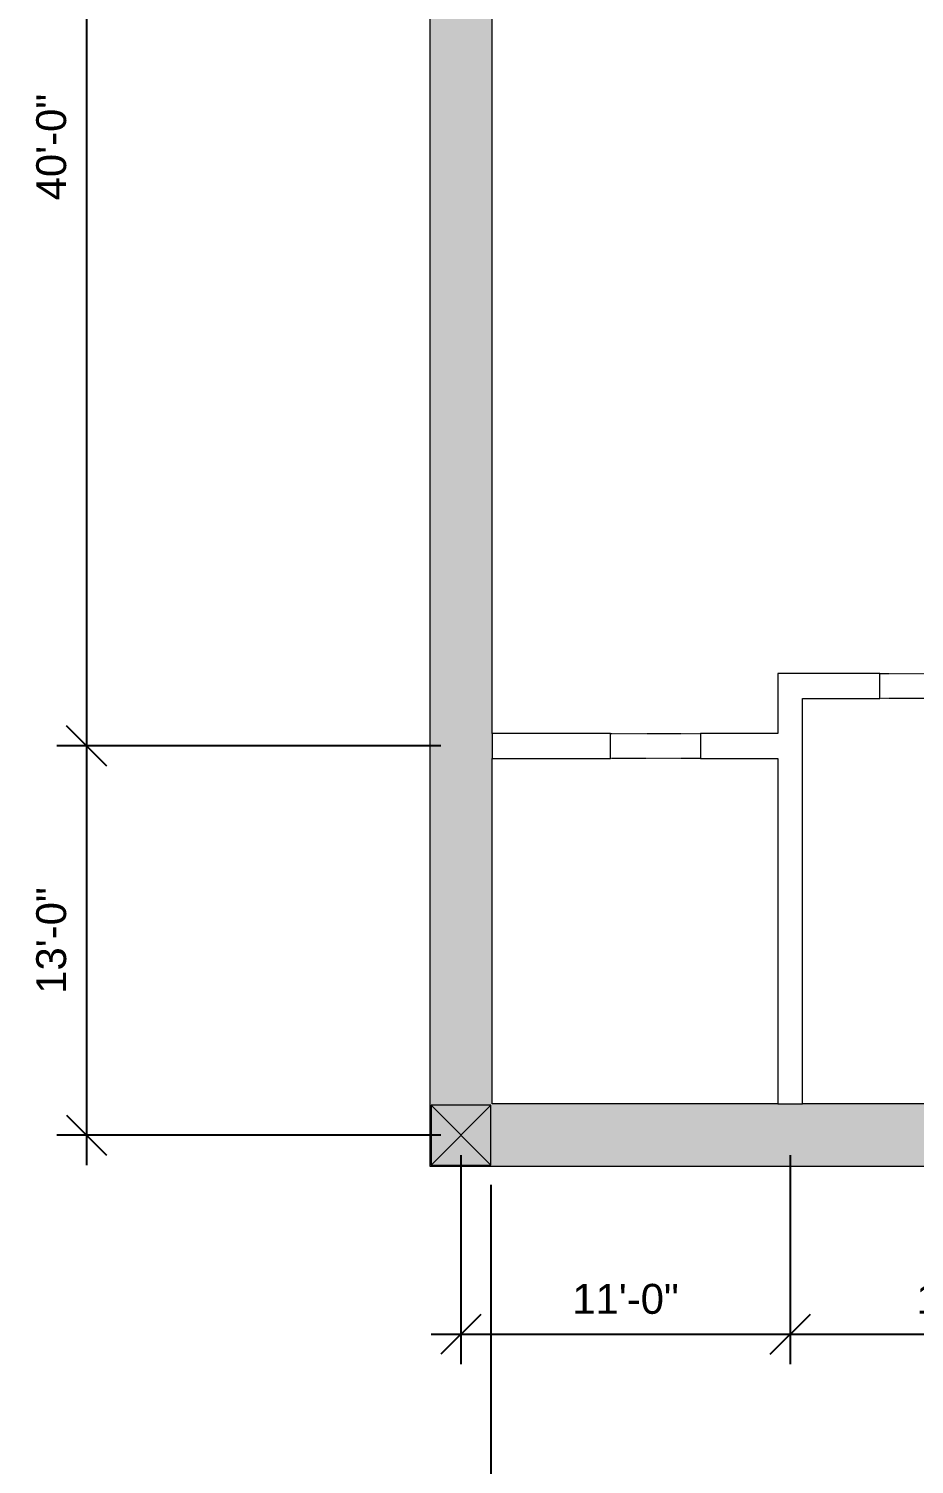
# Model space of a CAD drawing. Header units: inches. Extents: x 1913 to 24953, y -2945 to 1064.
# Drawn here: x 9638 to 9993, y -1563 to -988 of the extents above; entities that cross this region are included whole.
import ezdxf

# ---------------------------------------------------------------- set-up
doc = ezdxf.new("R2010")
doc.units = ezdxf.units.IN
doc.header["$MEASUREMENT"] = 0
doc.linetypes.add('Hidden 1_8_', pattern=[0.1875, 0.125, -0.0625])
for name, color, linetype, lineweight in [('A-ANNO-DIMS', 211, 'Continuous', 9), ('A-COLS', 52, 'Continuous', 9), ('A-DETL-HDLN', 90, 'Hidden 1_8_', 9), ('A-WALL', 113, 'Continuous', 13), ('A-WALL-PATT', 111, 'Continuous', 50)]:
    doc.layers.add(name, color=color, linetype=linetype, lineweight=lineweight)
doc.styles.add('Arial', font='arial.ttf', dxfattribs={"height": 12})
doc.dimstyles.new('Linear_-_3_32__Arial', dxfattribs={"dimscale": 12, "dimtxt": 12.243113, "dimasz": 1.333333, "dimexe": 1, "dimexo": 0.666667, "dimgap": 0.666667, "dimtad": 1, "dimdec": 5, "dimrnd": 0.03125, "dimzin": 1, "dimdsep": 46, "dimlunit": 4, "dimtxsty": 'Arial', "dimblk1": 'OBLIQUE', "dimblk2": 'OBLIQUE', "dimsah": 1, "dimcen": 0.09, "dimdle": 1, "dimazin": 0, "dimtfac": 1, "dimtdec": 4, "dimtix": 1, "dimtmove": 0, "dimatfit": 3, "dimfxl": 1, "dimtvp": 1, "dimtfill": 1, "dimfrac": 2, "dimtolj": 1, "dimtzin": 0, "dimarcsym": 2})
pattern_1 = [(140, (10185.814, -571.127), (3.213, 36.72335), [3.84, -42.24]), (85, (10185.814, -571.127), (-38.51274, -7.1044), [3.072, -33.792]), (190.451, (10186.08, -568.067), (-35.29956, 29.62024), [3.263, -35.898]), (136.184, (10175.574, -571.127), (8.4752, 54.6425), [5.76, -63.36]), (186.636, (10176.28, -566.573), (-49.8752, 47.854), [4.895, -53.848]), (81.184, (10175.574, -571.127), (-49.8749, 47.8553), [4.608, -50.688]), (111, (10178.134, -566.007), (20.614, 30.56126), [3.84, -42.24]), (56, (10178.134, -566.007), (-37.1283, 12.4577), [3.072, -33.792]), (161.451, (10179.85, -563.46), (-16.5135, 43.02), [3.263, -35.898]), (127.5, (10185.814, -571.127), (-17.04428, 0.6228), [1.69, -31.693, 1.69, -32.614, -33.92]), (127.5, (10185.814, -571.127), (-17.04428, 0.6228), [-67.686, 1.69, -32.23]), (97.5, (10185.814, -571.127), (-20.19387, 13.4694), [1.69, -17.869, 1.69, -30.925, -12.928]), (97.5, (10185.814, -571.127), (-20.19387, 13.4694), [-52.173, 1.69, -11.238]), (57.5, (10185.814, -582.545), (1.15522, 27.33168), [1.69, -11.11, 1.69, -38.246, -52.992]), (57.5, (10185.814, -582.545), (1.15522, 27.33168), [-52.736, 1.69, -51.302]), (47.5, (10185.814, -587.665), (-5.12498, 29.85903), [1.69, -14.95, 1.69, -24.832, -37.632]), (47.5, (10185.814, -587.665), (-5.12498, 29.85903), [-43.162, 1.69, -35.942])]

# ---------------------------------------------------------------- blocks, each defined once
blk = doc.blocks.new('_Oblique')
at = {"color": 0, "linetype": 'ByBlock', "lineweight": -2}
blk.add_line((-0.5, -0.5), (0.5, 0.5), dxfattribs=at)
blk = doc.blocks.new('*D208')
at = {"layer": 'A-ANNO-DIMS', "color": 0, "lineweight": -2, "transparency": 16777216}
for p, q in [((9661.37, -783.53), (9661.37, -1287.53)), ((9826.01, -795.53), (9649.37, -795.53)), ((9803.46, -1275.53), (9649.37, -1275.53))]:
    blk.add_line(p, q, dxfattribs=at)
at = {"layer": 'Defpoints', "color": 0, "transparency": 16777216}
for p in [(9834.01, -795.53), (9661.37, -1275.53), (9811.46, -1275.53)]:
    blk.add_point(p, dxfattribs=at)
at = {"layer": 'A-ANNO-DIMS', "color": 0, "lineweight": -2, "transparency": 16777216, "xscale": 16, "yscale": 16, "zscale": 16}
for p, rotation in [((9661.37, -795.53), 90), ((9661.37, -1275.53), 270)]:
    blk.add_blockref('_Oblique', p, dxfattribs=dict(at, rotation=rotation))
at = {"layer": 'A-ANNO-DIMS', "color": 0, "lineweight": 0, "transparency": 16777216, "insert": (9647.24, -1035.53), "char_height": 12, "width": 62.3834, "attachment_point": 5, "rotation": 90, "style": 'Arial', "bg_fill": 3, "box_fill_scale": 1.25, "bg_fill_color": 256, "bg_fill_true_color": 13158600, "bg_fill_transparency": 0}
blk.add_mtext('\\A1;40\'-0"', dxfattribs=at)
blk = doc.blocks.new('*D209')
at = {"layer": 'A-ANNO-DIMS', "color": 0, "lineweight": -2, "transparency": 16777216}
for p, q in [((9661.37, -1263.53), (9661.37, -1443.53)), ((9803.46, -1275.53), (9649.37, -1275.53)), ((9803.46, -1431.53), (9649.37, -1431.53))]:
    blk.add_line(p, q, dxfattribs=at)
at = {"layer": 'Defpoints', "color": 0, "transparency": 16777216}
for p in [(9811.46, -1275.53), (9661.37, -1431.53), (9811.46, -1431.53)]:
    blk.add_point(p, dxfattribs=at)
at = {"layer": 'A-ANNO-DIMS', "color": 0, "lineweight": -2, "transparency": 16777216, "xscale": 16, "yscale": 16, "zscale": 16}
for p, rotation in [((9661.37, -1275.53), 90), ((9661.37, -1431.53), 270)]:
    blk.add_blockref('_Oblique', p, dxfattribs=dict(at, rotation=rotation))
at = {"layer": 'A-ANNO-DIMS', "color": 0, "lineweight": 0, "transparency": 16777216, "insert": (9647.24, -1353.53), "char_height": 12, "width": 62.3834, "attachment_point": 5, "rotation": 90, "style": 'Arial', "bg_fill": 3, "box_fill_scale": 1.25, "bg_fill_color": 256, "bg_fill_true_color": 13158600, "bg_fill_transparency": 0}
blk.add_mtext('\\A1;13\'-0"', dxfattribs=at)
blk = doc.blocks.new('*D233')
at = {"layer": 'A-ANNO-DIMS', "color": 0, "lineweight": -2, "transparency": 16777216}
for p, q in [((9811.46, -1439.53), (9811.46, -1523.38)), ((9943.46, -1439.53), (9943.46, -1523.38)), ((9799.46, -1511.38), (9955.46, -1511.38))]:
    blk.add_line(p, q, dxfattribs=at)
at = {"layer": 'Defpoints', "color": 0, "transparency": 16777216}
for p in [(9811.46, -1431.53), (9943.46, -1431.53), (9943.46, -1511.38)]:
    blk.add_point(p, dxfattribs=at)
at = {"layer": 'A-ANNO-DIMS', "color": 0, "lineweight": -2, "transparency": 16777216, "xscale": 16, "yscale": 16, "zscale": 16, "rotation": 180}
blk.add_blockref('_Oblique', (9811.46, -1511.38), dxfattribs=at)
at = {"layer": 'A-ANNO-DIMS', "color": 0, "lineweight": -2, "transparency": 16777216, "xscale": 16, "yscale": 16, "zscale": 16}
blk.add_blockref('_Oblique', (9943.46, -1511.38), dxfattribs=at)
at = {"layer": 'A-ANNO-DIMS', "color": 0, "lineweight": 0, "transparency": 16777216, "insert": (9877.46, -1497.25), "char_height": 12, "width": 62.3834, "attachment_point": 5, "style": 'Arial', "bg_fill": 3, "box_fill_scale": 1.25, "bg_fill_color": 256, "bg_fill_true_color": 13158600, "bg_fill_transparency": 0}
blk.add_mtext('\\A1;11\'-0"', dxfattribs=at)
blk = doc.blocks.new('*D234')
at = {"layer": 'A-ANNO-DIMS', "color": 0, "lineweight": -2, "transparency": 16777216}
for p, q in [((9943.46, -1439.53), (9943.46, -1523.38)), ((10087.46, -1439.53), (10087.46, -1523.38)), ((9931.46, -1511.38), (10099.46, -1511.38))]:
    blk.add_line(p, q, dxfattribs=at)
at = {"layer": 'Defpoints', "color": 0, "transparency": 16777216}
for p in [(9943.46, -1431.53), (10087.46, -1431.53), (10087.46, -1511.38)]:
    blk.add_point(p, dxfattribs=at)
at = {"layer": 'A-ANNO-DIMS', "color": 0, "lineweight": -2, "transparency": 16777216, "xscale": 16, "yscale": 16, "zscale": 16, "rotation": 180}
blk.add_blockref('_Oblique', (9943.46, -1511.38), dxfattribs=at)
at = {"layer": 'A-ANNO-DIMS', "color": 0, "lineweight": -2, "transparency": 16777216, "xscale": 16, "yscale": 16, "zscale": 16}
blk.add_blockref('_Oblique', (10087.46, -1511.38), dxfattribs=at)
at = {"layer": 'A-ANNO-DIMS', "color": 0, "lineweight": 0, "transparency": 16777216, "insert": (10015.46, -1497.25), "char_height": 12, "width": 62.3834, "attachment_point": 5, "style": 'Arial', "bg_fill": 3, "box_fill_scale": 1.25, "bg_fill_color": 256, "bg_fill_true_color": 13158600, "bg_fill_transparency": 0}
blk.add_mtext('\\A1;12\'-0"', dxfattribs=at)
blk = doc.blocks.new('*D281')
at = {"layer": 'A-ANNO-DIMS', "color": 0, "lineweight": -2, "transparency": 16777216}
for p, q in [((9823.46, -1451.53), (9823.46, -1636.27)), ((10111.46, -1451.53), (10111.46, -1636.27)), ((9811.46, -1624.27), (10123.46, -1624.27))]:
    blk.add_line(p, q, dxfattribs=at)
at = {"layer": 'Defpoints', "color": 0, "transparency": 16777216}
for p in [(9823.46, -1443.53), (10111.46, -1443.53), (10111.46, -1624.27)]:
    blk.add_point(p, dxfattribs=at)
at = {"layer": 'A-ANNO-DIMS', "color": 0, "lineweight": -2, "transparency": 16777216, "xscale": 16, "yscale": 16, "zscale": 16, "rotation": 180}
blk.add_blockref('_Oblique', (9823.46, -1624.27), dxfattribs=at)
at = {"layer": 'A-ANNO-DIMS', "color": 0, "lineweight": -2, "transparency": 16777216, "xscale": 16, "yscale": 16, "zscale": 16}
blk.add_blockref('_Oblique', (10111.46, -1624.27), dxfattribs=at)
at = {"layer": 'A-ANNO-DIMS', "color": 0, "lineweight": 0, "transparency": 16777216, "insert": (9967.46, -1610.14), "char_height": 12, "width": 62.3834, "attachment_point": 5, "style": 'Arial', "bg_fill": 3, "box_fill_scale": 1.25, "bg_fill_color": 256, "bg_fill_true_color": 13158600, "bg_fill_transparency": 0}
blk.add_mtext('\\A1;24\'-0"', dxfattribs=at)

msp = doc.modelspace()

# ---------------------------------------------------------------- hatches: boundary and pattern name
at = {"layer": 'A-WALL-PATT', "lineweight": 0}
h = msp.add_hatch(dxfattribs=at)
h.set_pattern_fill('FP_1', color=256, angle=90, style=0, pattern_type=2)
h.set_pattern_definition(pattern_1)
h.paths.add_polyline_path([(9823.961831, 260.474416), (9798.961831, 260.474416), (9798.961831, 308.974416), (9823.961831, 308.974416), (9823.961831, 283.974416)], flags=0)
h.paths.add_polyline_path([(9823.961831, -27.525584), (9798.961831, -27.525584), (9798.961831, 44.474416), (9823.961831, 44.474416)], flags=0)
h.paths.add_polyline_path([(9823.961831, -279.525584), (9798.961831, -279.525584), (9798.961831, -243.525584), (9823.961831, -243.525584)], flags=0)
h.paths.add_polyline_path([(9823.961831, -1419.025584), (9798.961831, -1419.025584), (9798.961831, -399.525584), (9823.961831, -399.525584), (9823.961831, -550.525584), (9823.961831, -560.525584), (9823.961831, -670.525584), (9823.961831, -680.525584), (9823.961831, -1270.525584), (9823.961831, -1280.525584)], flags=0)
h = msp.add_hatch(dxfattribs=at)
h.set_pattern_fill('FP_1', color=256, angle=90, style=0, pattern_type=2)
h.set_pattern_definition(pattern_1)
h.paths.add_polyline_path([(12102.961831, -1419.025584), (12102.961831, -1444.025584), (9798.961831, -1444.025584), (9798.961831, -1419.025584), (9823.961831, -1419.025584), (9938.461831, -1419.025584), (9948.461831, -1419.025584), (10082.461831, -1419.025584), (10092.461831, -1419.025584), (10370.461831, -1419.025584), (10380.461831, -1419.025584), (10502.461831, -1419.025584), (10512.461831, -1419.025584), (10634.461831, -1419.025584), (10644.461831, -1419.025584)], flags=0)

# ---------------------------------------------------------------- linework, layer by layer
at = {"layer": 'A-COLS', "lineweight": 0}
for p, q in [((9799.461831, -1419.525584), (9799.461831, -1443.525584)), ((9823.461831, -1419.525584), (9799.461831, -1419.525584)), ((9823.461831, -1443.525584), (9823.461831, -1419.525584)), ((9799.461831, -1443.525584), (9823.461831, -1443.525584))]:
    msp.add_line(p, q, dxfattribs=at)
at = {"layer": 'A-DETL-HDLN', "lineweight": 0, "ltscale": 0.3}
for points in [[(9979.461831, -1246.525584), (10051.461831, -1246.525584), (10051.461831, -1256.525584), (9979.461831, -1256.525584)], [(9871.461831, -1270.525584), (9907.461831, -1270.525584), (9907.461831, -1280.525584), (9871.461831, -1280.525584)]]:
    msp.add_lwpolyline(points, close=True, dxfattribs=at)
at = {"layer": 'A-WALL', "lineweight": 0}
for p, q in [((9798.961831, -399.525584), (9798.961831, -1444.025584)), ((9823.961831, -1270.525584), (9823.961831, -680.525584)), ((9938.461831, -1246.525584), (9938.461831, -1270.525584)), ((9979.461831, -1246.525584), (9938.461831, -1246.525584)), ((9979.461831, -1256.525584), (9979.461831, -1246.525584)), ((9948.461831, -1419.025584), (9948.461831, -1256.525584)), ((9948.461831, -1256.525584), (9979.461831, -1256.525584)), ((9871.461831, -1270.525584), (9823.961831, -1270.525584)), ((9823.961831, -1270.525584), (9823.961831, -1280.525584)), ((9871.461831, -1280.525584), (9871.461831, -1270.525584)), ((9938.461831, -1270.525584), (9907.461831, -1270.525584)), ((9907.461831, -1270.525584), (9907.461831, -1280.525584)), ((9823.961831, -1419.025584), (9823.961831, -1280.525584)), ((9823.961831, -1280.525584), (9871.461831, -1280.525584)), ((9907.461831, -1280.525584), (9938.461831, -1280.525584)), ((9938.461831, -1280.525584), (9938.461831, -1419.025584)), ((9938.461831, -1419.025584), (9823.961831, -1419.025584)), ((9938.461831, -1419.025584), (9948.461831, -1419.025584)), ((10082.461831, -1419.025584), (9948.461831, -1419.025584)), ((9798.961831, -1444.025584), (12127.961831, -1444.025584))]:
    msp.add_line(p, q, dxfattribs=at)

# ---------------------------------------------------------------- next in the draw order: dimensions: what is measured, and where the dimension line sits
at = {"layer": 'A-ANNO-DIMS', "lineweight": 0}
dim = msp.add_linear_dim(base=(9661.366055, -1275.525584), p1=(9834.009371, -795.525584), p2=(9811.461831, -1275.525584), angle=90, dimstyle='Linear_-_3_32__Arial', override={"dimpost": '<>', "dimfxl": 480.529283}, dxfattribs=at)
dim.commit()
dim.dimension.update_dxf_attribs({"geometry": '*D208', "text_midpoint": (9647.23918, -1035.525584)})

# ---------------------------------------------------------------- next in the draw order: dimensions: what is measured, and where the dimension line sits
dim = msp.add_linear_dim(base=(9661.366055, -1431.525584), p1=(9811.461831, -1275.525584), p2=(9811.461831, -1431.525584), angle=90, dimstyle='Linear_-_3_32__Arial', override={"dimpost": '<>', "dimfxl": 156}, dxfattribs=at)
dim.commit()
dim.dimension.update_dxf_attribs({"geometry": '*D209', "text_midpoint": (9647.235087, -1353.525584)})

# ---------------------------------------------------------------- next in the draw order: dimensions: what is measured, and where the dimension line sits
dim = msp.add_linear_dim(base=(9943.461831, -1511.381142), p1=(9811.461831, -1431.525584), p2=(9943.461831, -1431.525584), angle=180, dimstyle='Linear_-_3_32__Arial', override={"dimpost": '<>', "dimfxl": 132}, dxfattribs=at)
dim.commit()
dim.dimension.update_dxf_attribs({"geometry": '*D233', "text_midpoint": (9877.461831, -1497.254266)})

# ---------------------------------------------------------------- next in the draw order: dimensions: what is measured, and where the dimension line sits
dim = msp.add_linear_dim(base=(10087.461831, -1511.381142), p1=(9943.461831, -1431.525584), p2=(10087.461831, -1431.525584), angle=180, dimstyle='Linear_-_3_32__Arial', override={"dimpost": '<>', "dimfxl": 144}, dxfattribs=at)
dim.commit()
dim.dimension.update_dxf_attribs({"geometry": '*D234', "text_midpoint": (10015.461831, -1497.254266)})

# ---------------------------------------------------------------- next in the draw order: dimensions: what is measured, and where the dimension line sits
dim = msp.add_linear_dim(base=(10111.461831, -1624.268833), p1=(9823.461831, -1443.525584), p2=(10111.461831, -1443.525584), angle=180, dimstyle='Linear_-_3_32__Arial', override={"dimpost": '<>', "dimfxl": 288}, dxfattribs=at)
dim.commit()
dim.dimension.update_dxf_attribs({"geometry": '*D281', "text_midpoint": (9967.461831, -1610.141957)})

# ---------------------------------------------------------------- next in the draw order: linework, layer by layer
at = {"lineweight": 0, "ltscale": 0.5}
for p, q in [((9823.461831, -1443.525584), (9799.461831, -1419.525584)), ((9823.461831, -1419.525584), (9799.461831, -1443.525584))]:
    msp.add_line(p, q, dxfattribs=at)

doc.saveas('drawing.dxf')
